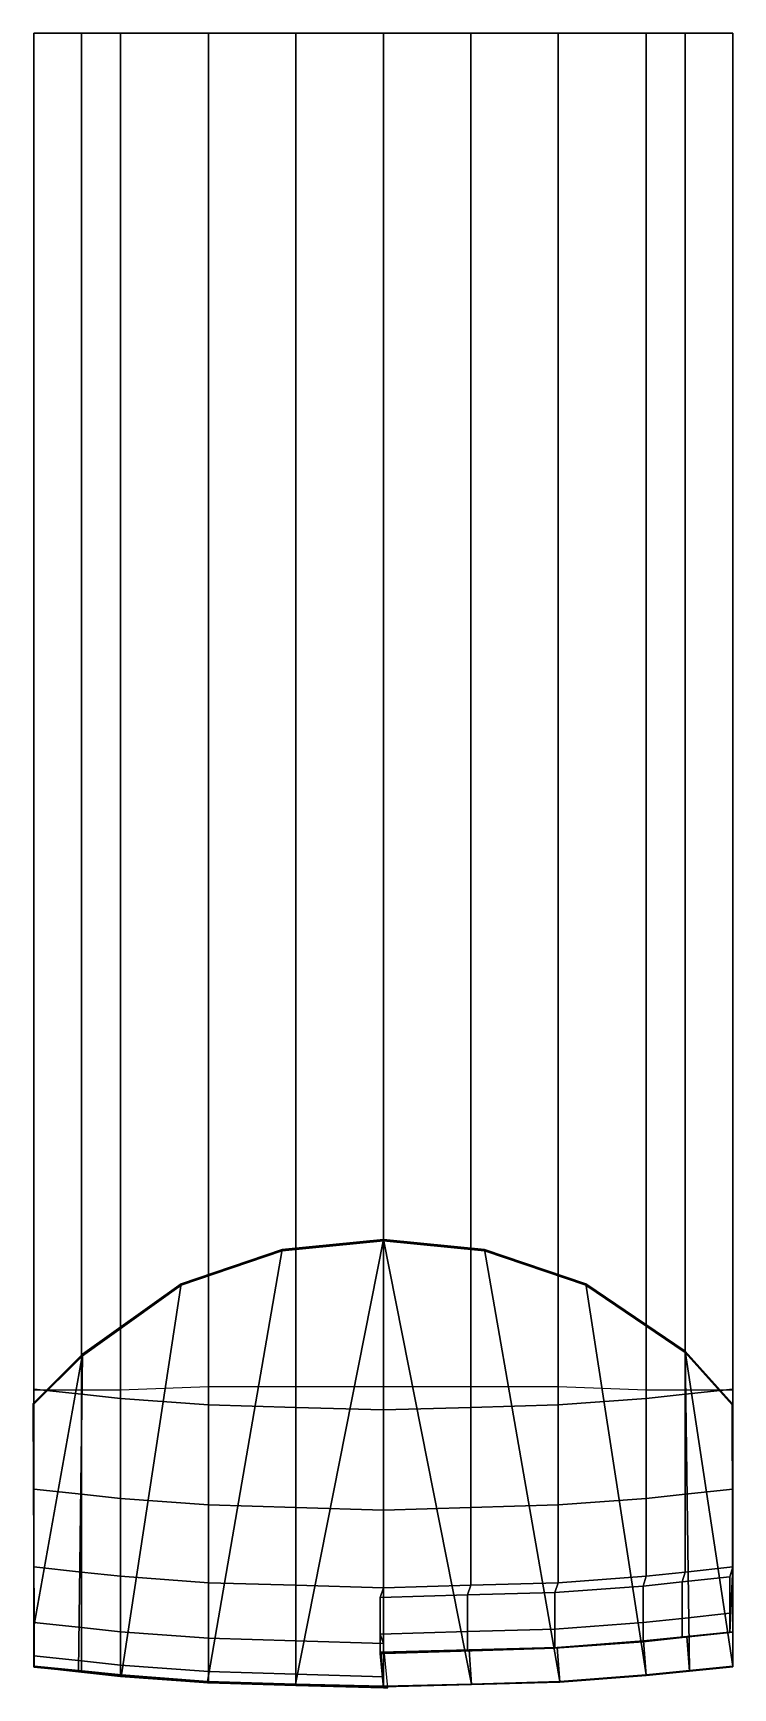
# Model space of a CAD drawing. Extents: x -5 to 5.6, y -25.1 to 0.
import ezdxf

# ---------------------------------------------------------------- set-up
doc = ezdxf.new("R2010")
doc.units = 0
doc.layers.add('METAL', color=70, linetype='CONTINUOUS')

msp = doc.modelspace()

# ---------------------------------------------------------------- meshes
at = {"layer": 'METAL'}
mesh = msp.add_polyface(dxfattribs=at)
corners = [(5.564, -24.251, -5.608), (5.564, -24.251, -5.608), (4.841, -24.329, -5.608), (4.25, -24.394, -5.608), (2.913, -24.49, -5.608), (1.656, -24.53, -5.608), (0.33, -24.569, -5.608), (0.33, -24.569, -5.608), (0.378, -25.091, -5.528), (0.378, -25.091, -5.528), (-1.014, -25.052, -5.528), (-2.34, -25.013, -5.528), (-3.677, -24.916, -5.528), (-4.267, -24.852, -5.528), (-4.99, -24.773, -5.528), (-4.99, -24.773, -5.528), (-4.99, -24.545, -5.521), (-4.99, -24.154, -5.508), (-4.99, -23.33, -5.482), (5.611, -23.253, -5.479), (5.611, -23.253, -5.479), (-4.99, -22.145, -5.445), (5.611, -22.131, -5.443), (-4.99, -20.578, -5.396), (-4.99, -20.578, -5.396), (-4.267, -20.578, -5.394), (5.611, -20.576, -5.393), (5.611, -20.576, -5.393), (-3.677, -20.578, -5.392), (4.889, -20.576, -5.392), (4.298, -20.576, -5.391), (-2.34, -20.528, -5.389), (2.961, -20.527, -5.388), (-1.014, -20.527, -5.388), (1.636, -20.527, -5.387), (0.311, -20.527, -5.387), (5.611, 0, -4.32), (5.611, 0, -4.32), (5.611, 0, -4.32), (4.889, 0, -4.32), (4.889, 0, -4.32), (4.298, 0, -4.32), (4.298, 0, -4.32), (2.961, 0, -4.32), (2.961, 0, -4.32), (1.636, 0, -4.32), (1.636, 0, -4.32), (0.311, 0, -4.32), (0.311, 0, -4.32), (-1.014, 0, -4.32), (-1.014, 0, -4.32), (-2.34, 0, -4.32), (-2.34, 0, -4.32), (-3.677, 0, -4.32), (-3.677, 0, -4.32), (-4.267, 0, -4.32), (-4.267, 0, -4.32), (-4.99, 0, -4.32), (-4.99, 0, -4.32), (-4.99, 0, -4.32), (5.564, -24.251, 0.145), (5.564, -24.251, 0.145), (5.564, -24.251, 0.145), (5.564, -24.251, 0.145), (5.564, -24.251, 0.145), (-4.99, -24.773, 0.225), (-4.99, -24.773, 0.225), (-4.99, -24.773, 0.225), (4.841, -24.329, 0.236), (4.841, -24.329, 0.236), (4.841, -24.329, 0.236), (4.25, -24.394, 0.305), (4.25, -24.394, 0.305), (4.25, -24.394, 0.305), (-4.267, -24.852, 0.316), (-4.267, -24.852, 0.316), (-4.267, -24.852, 0.316), (-3.677, -24.916, 0.385), (-3.677, -24.916, 0.385), (-3.677, -24.916, 0.385), (2.913, -24.49, 0.396), (2.913, -24.49, 0.396), (2.913, -24.49, 0.396), (-2.34, -25.013, 0.476), (-2.34, -25.013, 0.476), (-2.34, -25.013, 0.476), (1.588, -24.53, 0.487), (1.588, -24.53, 0.487), (1.588, -24.53, 0.487), (0.263, -24.569, 0.555), (0.263, -24.569, 0.555), (0.263, -24.569, 0.555), (0.263, -24.569, 0.555), (-1.014, -25.052, 0.567), (-1.014, -25.052, 0.567), (-1.014, -25.052, 0.567), (0.311, -25.091, 0.635), (0.311, -25.091, 0.635), (0.311, -25.091, 0.635), (0.311, -25.091, 0.635), (5.564, -24.248, 1.566), (5.564, -24.248, 1.566), (5.564, -24.248, 1.566), (-4.99, -24.604, 1.646), (-4.99, -24.604, 1.646), (-4.99, -24.604, 1.646), (4.841, -24.327, 1.657), (4.841, -24.327, 1.657), (4.841, -24.327, 1.657), (4.841, -24.327, 1.657), (4.25, -24.392, 1.726), (4.25, -24.392, 1.726), (4.25, -24.392, 1.726), (4.25, -24.392, 1.726), (-4.267, -24.683, 1.737), (-4.267, -24.683, 1.737), (-4.267, -24.683, 1.737), (-4.267, -24.683, 1.737), (-3.677, -24.748, 1.805), (-3.677, -24.748, 1.805), (-3.677, -24.748, 1.805), (-3.677, -24.748, 1.805), (2.913, -24.488, 1.817), (2.913, -24.488, 1.817), (2.913, -24.488, 1.817), (2.913, -24.488, 1.817), (-2.34, -24.844, 1.896), (-2.34, -24.844, 1.896), (-2.34, -24.844, 1.896), (-2.34, -24.844, 1.896), (1.588, -24.527, 1.908), (1.588, -24.527, 1.908), (1.588, -24.527, 1.908), (1.588, -24.527, 1.908), (0.263, -24.566, 1.976), (0.263, -24.566, 1.976), (0.263, -24.566, 1.976), (0.263, -24.566, 1.976), (-1.014, -24.883, 1.988), (-1.014, -24.883, 1.988), (-1.014, -24.883, 1.988), (-1.014, -24.883, 1.988), (0.311, -24.922, 2.056), (0.311, -24.922, 2.056), (0.311, -24.922, 2.056), (0.311, -24.922, 2.056), (5.564, -23.958, 2.936), (5.564, -23.958, 2.936), (5.564, -23.958, 2.936), (5.564, -23.958, 2.936), (-4.99, -24.099, 3.016), (-4.99, -24.099, 3.016), (-4.99, -24.099, 3.016), (4.841, -24.037, 3.027), (4.841, -24.037, 3.027), (4.841, -24.037, 3.027), (4.841, -24.037, 3.027), (4.25, -24.101, 3.095), (4.25, -24.101, 3.095), (4.25, -24.101, 3.095), (4.25, -24.101, 3.095), (-4.267, -24.177, 3.107), (-4.267, -24.177, 3.107), (-4.267, -24.177, 3.107), (-4.267, -24.177, 3.107), (-3.677, -24.242, 3.175), (-3.677, -24.242, 3.175), (-3.677, -24.242, 3.175), (-3.677, -24.242, 3.175), (2.913, -24.198, 3.186), (2.913, -24.198, 3.186), (2.913, -24.198, 3.186), (2.913, -24.198, 3.186), (-2.34, -24.338, 3.266), (-2.34, -24.338, 3.266), (-2.34, -24.338, 3.266), (-2.34, -24.338, 3.266), (1.588, -24.237, 3.277), (1.588, -24.237, 3.277), (1.588, -24.237, 3.277), (1.588, -24.237, 3.277), (0.263, -24.276, 3.346), (0.263, -24.276, 3.346), (0.263, -24.276, 3.346), (0.263, -24.276, 3.346), (-1.014, -24.378, 3.357), (-1.014, -24.378, 3.357), (-1.014, -24.378, 3.357), (-1.014, -24.378, 3.357), (0.311, -24.417, 3.426), (0.311, -24.417, 3.426), (0.311, -24.417, 3.426), (0.311, -24.417, 3.426), (5.564, -23.409, 3.872), (5.564, -23.409, 3.872), (5.564, -23.409, 3.872), (4.841, -23.481, 4.001), (4.841, -23.481, 4.001), (4.841, -23.481, 4.001), (4.841, -23.481, 4.001), (4.25, -23.546, 4.069), (4.25, -23.546, 4.069), (4.25, -23.546, 4.069), (4.25, -23.546, 4.069), (2.913, -23.642, 4.16), (2.913, -23.642, 4.16), (2.913, -23.642, 4.16), (2.913, -23.642, 4.16), (5.611, -23.256, 4.191), (5.611, -23.256, 4.191), (5.611, -23.256, 4.191), (5.611, -23.256, 4.191), (5.611, -23.256, 4.191), (-4.99, -23.256, 4.191), (-4.99, -23.256, 4.191), (-4.99, -23.256, 4.191), (1.588, -23.682, 4.251), (1.588, -23.682, 4.251), (1.588, -23.682, 4.251), (1.588, -23.682, 4.251), (4.889, -23.335, 4.282), (4.889, -23.335, 4.282), (4.889, -23.335, 4.282), (4.889, -23.335, 4.282), (-4.267, -23.335, 4.282), (-4.267, -23.335, 4.282), (-4.267, -23.335, 4.282), (-4.267, -23.335, 4.282), (0.263, -23.721, 4.32), (0.263, -23.721, 4.32), (0.263, -23.721, 4.32), (4.298, -23.399, 4.351), (4.298, -23.399, 4.351), (4.298, -23.399, 4.351), (4.298, -23.399, 4.351), (-3.677, -23.399, 4.351), (-3.677, -23.399, 4.351), (-3.677, -23.399, 4.351), (-3.677, -23.399, 4.351), (2.961, -23.496, 4.442), (2.961, -23.496, 4.442), (2.961, -23.496, 4.442), (2.961, -23.496, 4.442), (-2.34, -23.496, 4.442), (-2.34, -23.496, 4.442), (-2.34, -23.496, 4.442), (-2.34, -23.496, 4.442), (1.636, -23.535, 4.533), (1.636, -23.535, 4.533), (1.636, -23.535, 4.533), (1.636, -23.535, 4.533), (-1.014, -23.535, 4.533), (-1.014, -23.535, 4.533), (-1.014, -23.535, 4.533), (-1.014, -23.535, 4.533), (0.311, -23.574, 4.602), (0.311, -23.574, 4.602), (0.311, -23.574, 4.602), (0.311, -23.574, 4.602), (0.311, -23.574, 4.602), (5.611, -22.076, 5.03), (5.611, -22.076, 5.03), (5.611, -22.076, 5.03), (-4.99, -22.076, 5.03), (-4.99, -22.076, 5.03), (-4.99, -22.076, 5.03), (4.889, -22.155, 5.121), (4.889, -22.155, 5.121), (4.889, -22.155, 5.121), (4.889, -22.155, 5.121), (-4.267, -22.155, 5.121), (-4.267, -22.155, 5.121), (-4.267, -22.155, 5.121), (-4.267, -22.155, 5.121), (4.298, -22.219, 5.19), (4.298, -22.219, 5.19), (4.298, -22.219, 5.19), (4.298, -22.219, 5.19), (-3.677, -22.219, 5.19), (-3.677, -22.219, 5.19), (-3.677, -22.219, 5.19), (-3.677, -22.219, 5.19), (2.961, -22.316, 5.281), (2.961, -22.316, 5.281), (2.961, -22.316, 5.281), (2.961, -22.316, 5.281), (-2.34, -22.316, 5.281), (-2.34, -22.316, 5.281), (-2.34, -22.316, 5.281), (-2.34, -22.316, 5.281), (1.636, -22.355, 5.372), (1.636, -22.355, 5.372), (1.636, -22.355, 5.372), (1.636, -22.355, 5.372), (-1.014, -22.355, 5.372), (-1.014, -22.355, 5.372), (-1.014, -22.355, 5.372), (-1.014, -22.355, 5.372), (0.311, -22.394, 5.44), (0.311, -22.394, 5.44), (0.311, -22.394, 5.44), (0.311, -22.394, 5.44), (5.611, -20.559, 5.803), (5.611, -20.559, 5.803), (5.611, -20.559, 5.803), (-4.99, -20.559, 5.803), (-4.99, -20.559, 5.803), (-4.99, -20.559, 5.803), (4.889, -20.638, 5.894), (4.889, -20.638, 5.894), (4.889, -20.638, 5.894), (-4.267, -20.638, 5.894), (-4.267, -20.638, 5.894), (-4.267, -20.638, 5.894), (4.298, -20.702, 5.962), (4.298, -20.702, 5.962), (4.298, -20.702, 5.962), (-3.677, -20.702, 5.962), (-3.677, -20.702, 5.962), (-3.677, -20.702, 5.962), (2.961, -20.799, 6.053), (2.961, -20.799, 6.053), (2.961, -20.799, 6.053), (-2.34, -20.799, 6.053), (-2.34, -20.799, 6.053), (-2.34, -20.799, 6.053), (1.636, -20.838, 6.144), (1.636, -20.838, 6.144), (1.636, -20.838, 6.144), (-1.014, -20.838, 6.144), (-1.014, -20.838, 6.144), (-1.014, -20.838, 6.144), (0.311, -20.877, 6.213), (0.311, -20.877, 6.213), (0.311, -20.877, 6.213), (5.611, 0, 6.473), (5.611, 0, 6.473), (5.611, 0, 6.473), (-4.99, 0, 6.473), (-4.99, 0, 6.473), (-4.99, 0, 6.473), (4.889, 0, 6.564), (4.889, 0, 6.564), (-4.267, 0, 6.564), (-4.267, 0, 6.564), (4.298, 0, 6.632), (4.298, 0, 6.632), (-3.677, 0, 6.632), (-3.677, 0, 6.632), (2.961, 0, 6.724), (2.961, 0, 6.724), (-2.34, 0, 6.724), (-2.34, 0, 6.724), (1.636, 0, 6.815), (1.636, 0, 6.815), (-1.014, 0, 6.815), (-1.014, 0, 6.815), (0.311, 0, 6.883), (0.311, 0, 6.883)]
mesh.append_faces([[corners[k] for k in face] for face in [(52, 351, 355, 50), (83, 11, 10, 93), (305, 339, 59, 24), (31, 51, 49, 33), (37, 335, 302, 27), (322, 350, 354, 328), (82, 123, 130, 87), (125, 170, 177, 132), (172, 207, 218, 179), (242, 283, 290, 249), (285, 321, 326, 292), (40, 42, 345, 341), (48, 357, 353, 46), (343, 347, 54, 56), (68, 71, 3, 2), (90, 6, 5, 86), (13, 12, 77, 74), (39, 29, 30, 41), (35, 47, 45, 34), (55, 53, 28, 25), (313, 319, 348, 344), (334, 358, 356, 331), (342, 346, 316, 310), (76, 78, 118, 115), (99, 144, 139, 95), (110, 72, 70, 107), (117, 120, 165, 162), (191, 186, 141, 145), (157, 112, 109, 154), (164, 167, 235, 225), (257, 252, 188, 192), (202, 159, 155, 198), (227, 237, 278, 271), (299, 295, 254, 259), (274, 233, 223, 267), (273, 280, 317, 312), (333, 330, 297, 301), (314, 276, 269, 309), (48, 50, 355, 357), (97, 93, 10, 8), (47, 35, 33, 49), (334, 328, 354, 358), (91, 88, 131, 136), (133, 178, 183, 137), (180, 219, 230, 184), (250, 291, 298, 258), (293, 327, 332, 300), (44, 46, 353, 349), (80, 86, 5, 4), (43, 32, 34, 45), (325, 331, 356, 352), (85, 94, 138, 127), (129, 140, 185, 174), (176, 187, 251, 244), (246, 253, 294, 287), (289, 296, 329, 324), (38, 40, 341, 336), (349, 345, 42, 44), (338, 343, 56, 58), (52, 54, 347, 351), (62, 68, 2, 1), (4, 3, 71, 80), (15, 13, 74, 66), (83, 77, 12, 11), (36, 26, 29, 39), (43, 41, 30, 32), (57, 55, 25, 23), (51, 31, 28, 53), (307, 313, 344, 340), (352, 348, 319, 325), (337, 342, 310, 304), (316, 346, 350, 322), (67, 75, 114, 104), (126, 119, 79, 84), (106, 69, 63, 101), (73, 111, 122, 81), (105, 116, 161, 151), (173, 166, 121, 128), (153, 108, 102, 148), (113, 158, 169, 124), (152, 163, 224, 214), (243, 236, 168, 175), (199, 156, 149, 195), (160, 203, 206, 171), (215, 226, 270, 264), (286, 279, 238, 245), (266, 222, 212, 261), (234, 275, 282, 241), (265, 272, 311, 306), (323, 318, 281, 288), (308, 268, 262, 303), (277, 315, 320, 284), (263, 305, 24, 21), (27, 302, 260, 22), (150, 213, 18, 17), (209, 20, 22, 260), (21, 18, 213, 263), (65, 103, 16, 14), (17, 16, 103, 150), (240, 247, 216, 205), (248, 256, 229, 217), (255, 189, 181, 228), (190, 142, 134, 182), (143, 96, 89, 135), (98, 9, 7, 92), (211, 220, 196, 194), (221, 231, 200, 197), (232, 239, 204, 201), (60, 0, 19, 208), (64, 210, 193, 147), (61, 146, 100, 100)]])
mesh = msp.add_polyface(dxfattribs=at)
corners = [(3.382, -18.963, -27.5), (3.382, -18.963, -27.5), (3.382, -18.963, -27.5), (1.847, -18.446, -27.5), (1.847, -18.446, -27.5), (1.847, -18.446, -27.5), (0.312, -18.293, -27.5), (0.312, -18.293, -27.5), (0.312, -18.293, -27.5), (0.312, -18.293, -27.5), (0.312, -18.293, -27.5), (-1.221, -18.446, -27.5), (-1.221, -18.446, -27.5), (-1.221, -18.446, -27.5), (-2.753, -18.963, -27.5), (-2.753, -18.963, -27.5), (-2.753, -18.963, -27.5), (4.889, -19.984, -27.474), (4.889, -19.984, -27.474), (4.889, -19.984, -27.474), (4.889, -19.984, -27.474), (-4.251, -20.033, -27.474), (-4.251, -20.033, -27.474), (-4.251, -20.033, -27.474), (-4.251, -20.033, -27.474), (5.602, -20.777, -27.445), (5.602, -20.777, -27.445), (-5, -20.777, -27.445), (-5, -20.777, -27.445), (5.609, -24.136, -27.38), (5.609, -24.136, -27.38), (5.609, -24.136, -27.38), (-4.985, -24.136, -27.38), (-4.985, -24.136, -27.38), (-4.985, -24.136, -27.38), (-4.985, -24.136, -27.38), (5.609, -24.762, -27.355), (5.609, -24.762, -27.355), (5.609, -24.762, -27.355), (5.609, -24.762, -27.355), (4.953, -24.828, -27.355), (4.953, -24.828, -27.355), (4.953, -24.828, -27.355), (4.297, -24.894, -27.355), (4.297, -24.894, -27.355), (4.297, -24.894, -27.355), (2.985, -24.996, -27.355), (2.985, -24.996, -27.355), (2.985, -24.996, -27.355), (1.649, -25.032, -27.355), (1.649, -25.032, -27.355), (1.649, -25.032, -27.355), (0.313, -25.067, -27.355), (0.313, -25.067, -27.355), (0.313, -25.067, -27.355), (-1.022, -25.032, -27.355), (-1.022, -25.032, -27.355), (-1.022, -25.032, -27.355), (-2.356, -24.996, -27.355), (-2.356, -24.996, -27.355), (-2.356, -24.996, -27.355), (-3.659, -24.894, -27.355), (-3.659, -24.894, -27.355), (-3.659, -24.894, -27.355), (-4.311, -24.828, -27.355), (-4.311, -24.828, -27.355), (-4.311, -24.828, -27.355), (-4.985, -24.762, -27.355), (-4.985, -24.762, -27.355), (-4.985, -24.762, -27.355), (3.382, -18.973, -17.328), (1.847, -18.455, -17.328), (0.312, -18.303, -17.328), (-1.221, -18.455, -17.328), (-2.753, -18.973, -17.328), (4.889, -19.993, -17.326), (-4.251, -20.043, -17.326), (5.602, -20.787, -17.323), (-5, -20.787, -17.323), (5.609, -24.239, -17.318), (5.609, -24.239, -17.318), (5.609, -24.239, -17.318), (5.609, -24.239, -17.318), (-4.985, -24.146, -17.318), (-4.985, -24.146, -17.318), (5.609, -24.772, -17.316), (5.609, -24.772, -17.316), (5.609, -24.772, -17.316), (4.953, -24.838, -17.316), (4.953, -24.838, -17.316), (4.953, -24.838, -17.316), (4.297, -24.903, -17.316), (4.297, -24.903, -17.316), (4.297, -24.903, -17.316), (2.985, -25.006, -17.316), (2.985, -25.006, -17.316), (2.985, -25.006, -17.316), (1.649, -25.041, -17.316), (1.649, -25.041, -17.316), (0.313, -25.077, -17.316), (0.313, -25.077, -17.316), (0.313, -25.077, -17.316), (-1.022, -25.041, -17.316), (-2.356, -25.006, -17.316), (-3.659, -24.903, -17.316), (-4.311, -24.838, -17.316), (-4.985, -24.772, -17.316), (-4.985, -24.772, -17.316), (4.914, -24.309, -17.316), (4.914, -24.309, -17.316), (4.914, -24.309, -17.316), (4.258, -24.375, -17.316), (4.258, -24.375, -17.316), (4.258, -24.375, -17.316), (2.946, -24.477, -17.316), (2.946, -24.477, -17.316), (2.946, -24.477, -17.316), (1.61, -24.512, -17.316), (1.61, -24.512, -17.316), (0.274, -24.548, -17.316), (0.274, -24.548, -17.316), (0.274, -24.548, -17.316), (-3.659, -24.915, -5.531), (-4.311, -24.849, -5.531), (-4.985, -24.783, -5.531), (-4.985, -24.783, -5.531), (0.313, -25.088, -5.531), (0.313, -25.088, -5.531), (-1.022, -25.052, -5.531), (-2.356, -25.017, -5.531), (4.914, -24.313, -5.531), (4.258, -24.379, -5.531), (2.946, -24.488, -5.531), (1.61, -24.523, -5.531), (0.274, -24.559, -5.531), (0.274, -24.559, -5.531), (-4.985, -24.157, -5.506), (-4.985, -24.157, -5.506), (5.609, -24.25, -5.506), (5.609, -24.25, -5.506), (-5, -20.798, -5.441), (5.602, -20.798, -5.441), (4.889, -20.004, -5.412), (-4.251, -20.054, -5.412), (3.382, -18.984, -5.386), (1.847, -18.466, -5.386), (0.312, -18.314, -5.386), (-1.221, -18.466, -5.386), (-2.753, -18.984, -5.386)]
mesh.append_faces([[corners[k] for k in face] for face in [(70, 75, 20, 2), (77, 81, 31, 26), (45, 91, 94, 48), (5, 71, 70, 2), (57, 102, 103, 60), (122, 104, 103, 129), (141, 77, 75, 142), (123, 105, 104, 122), (124, 106, 105, 123), (69, 107, 84, 35), (30, 80, 86, 39), (24, 76, 74, 16), (13, 73, 72, 10), (51, 97, 99, 54), (10, 72, 71, 5), (54, 99, 102, 57), (28, 78, 76, 24), (16, 74, 73, 13), (42, 88, 91, 45), (48, 94, 97, 51), (34, 83, 78, 28), (38, 85, 88, 42), (144, 142, 75, 70), (141, 139, 81, 77), (131, 132, 114, 111), (145, 144, 70, 71), (128, 129, 103, 102), (63, 60, 103, 104), (26, 20, 75, 77), (66, 63, 104, 105), (68, 66, 105, 106), (125, 137, 84, 107), (143, 148, 74, 76), (147, 146, 72, 73), (133, 134, 119, 117), (146, 145, 71, 72), (126, 128, 102, 99), (140, 143, 76, 78), (148, 147, 73, 74), (130, 131, 111, 108), (132, 133, 117, 114), (136, 140, 78, 83), (138, 130, 108, 79), (127, 100, 120, 135), (101, 98, 118, 121), (98, 96, 116, 118), (95, 93, 113, 115), (92, 90, 110, 112), (89, 87, 82, 109), (0, 43, 47, 4), (65, 67, 32, 22), (33, 27, 23, 23), (62, 64, 21, 15), (59, 61, 14, 12), (56, 58, 11, 8), (53, 55, 7, 7), (49, 52, 6, 6), (50, 9, 3, 46), (18, 40, 44, 1), (17, 25, 29, 36), (19, 37, 41, 41)]])

doc.saveas('drawing.dxf')
